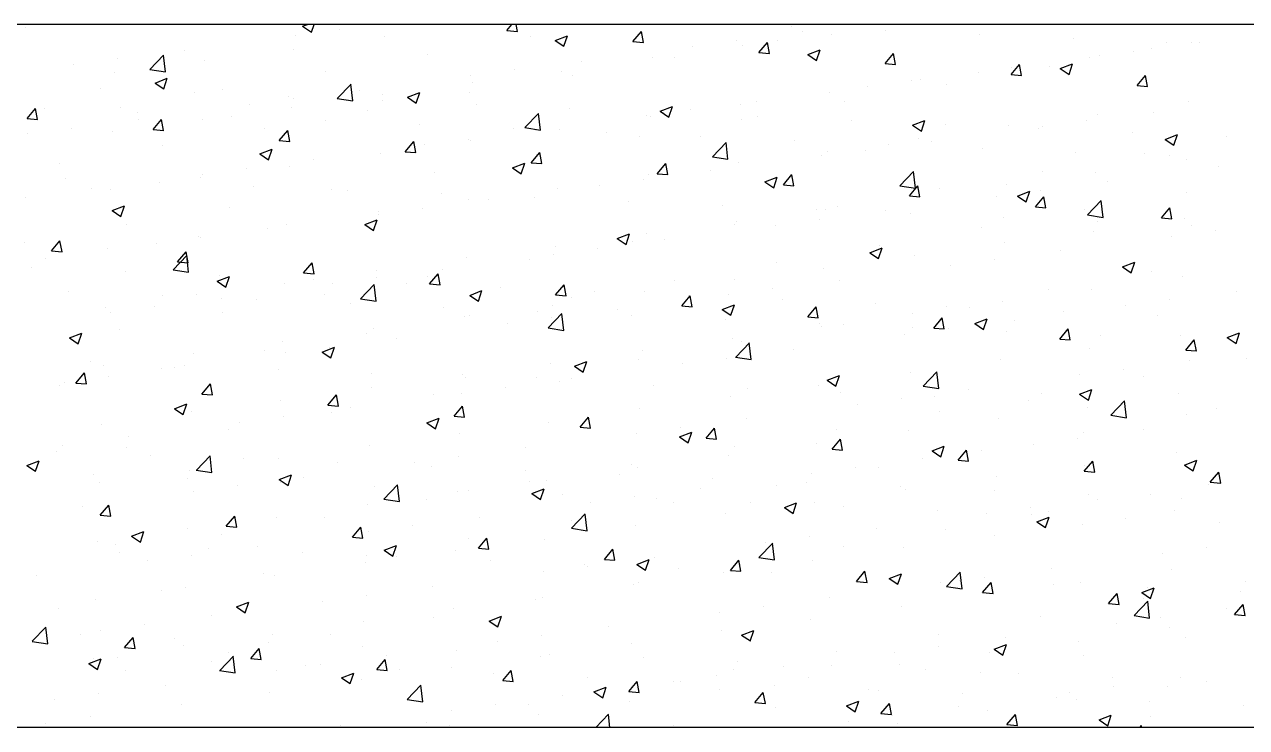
# Model space of a CAD drawing. Header units: millimetres. Extents: x 331487 to 517269, y 198509 to 399936.
# Drawn here: x 432382 to 433077, y 339696 to 340096 of the extents above; entities that cross this region are included whole.
import ezdxf

# ---------------------------------------------------------------- set-up
doc = ezdxf.new("R2010")
doc.units = ezdxf.units.MM
doc.header["$MEASUREMENT"] = 0
doc.layers.add('COLUMN', color=6, linetype='Continuous')

msp = doc.modelspace()

# ---------------------------------------------------------------- linework, layer by layer
at = {"layer": 'COLUMN'}
for p, q in [((448979.83, 340095.96), (420204.35, 340095.96)), ((448984.26, 339695.96), (420604.35, 339695.96))]:
    msp.add_line(p, q, dxfattribs=at)
at = {"layer": 'COLUMN', "color": 2, "linetype": 'Continuous'}
for p, q in [((432382.26, 340094.15), (432382.26, 340094.15)), ((432540.11, 340094.89), (432542.9, 340095.96)), ((432540.11, 340094.89), (432545.09, 340091.53)), ((432545.08, 340091.53), (432546.57, 340095.96)), ((432561.03, 340092.99), (432561.03, 340092.99)), ((432656.34, 340092.52), (432659.22, 340095.96)), ((432656.34, 340092.52), (432662.32, 340092)), ((432662.32, 340092), (432661.59, 340095.96)), ((432728.07, 340086.25), (432732.89, 340091.99)), ((432734.04, 340085.72), (432732.89, 340091.99)), ((432818.43, 340094.68), (432818.43, 340094.68)), ((432824.72, 340091.72), (432824.72, 340091.72)), ((432841.2, 340090.39), (432841.2, 340090.39)), ((432871.81, 340092.43), (432871.81, 340092.43)), ((432925.19, 340090.17), (432925.19, 340090.17)), ((432535.99, 340089.69), (432535.99, 340089.69)), ((432586.77, 340089.3), (432586.77, 340089.3)), ((432669.56, 340088.96), (432669.56, 340088.96)), ((432683.82, 340086.88), (432690.83, 340089.57)), ((432683.82, 340086.88), (432688.8, 340083.53)), ((432688.79, 340083.52), (432690.82, 340089.57)), ((432728.07, 340086.25), (432734.05, 340085.73)), ((432761.81, 340083.44), (432761.81, 340083.44)), ((432786.84, 340086.74), (432786.84, 340086.74)), ((432790.69, 340083.99), (432790.69, 340083.99)), ((432799.79, 340079.97), (432804.61, 340085.72)), ((432805.77, 340079.44), (432804.61, 340085.71)), ((432810.16, 340087.02), (432810.16, 340087.02)), ((432978.58, 340087.92), (432978.58, 340087.92)), ((433031.96, 340085.66), (433031.96, 340085.66)), ((433045.72, 340085.54), (433045.72, 340085.54)), ((433050.54, 340085.48), (433050.54, 340085.48)), ((432434.96, 340076.39), (432434.96, 340076.39)), ((432453.11, 340070.38), (432460.9, 340078.49)), ((432461.97, 340068.96), (432460.87, 340078.46)), ((432472.84, 340081.38), (432472.84, 340081.38)), ((432534.83, 340081.8), (432534.83, 340081.8)), ((432611.24, 340078.95), (432611.24, 340078.95)), ((432739.35, 340076.95), (432739.35, 340076.95)), ((432751.84, 340077.01), (432751.84, 340077.01)), ((432799.79, 340079.97), (432805.77, 340079.45)), ((432827.54, 340078.87), (432834.54, 340081.56)), ((432827.54, 340078.87), (432832.51, 340075.52)), ((432832.51, 340075.52), (432834.54, 340081.56)), ((432871.52, 340073.7), (432876.34, 340079.44)), ((432877.5, 340073.17), (432876.34, 340079.44)), ((432987.63, 340077.19), (432987.63, 340077.19)), ((432993.78, 340078.05), (432993.78, 340078.05)), ((433012.66, 340080.49), (433012.66, 340080.49)), ((433023.31, 340082.06), (433023.31, 340082.06)), ((432409.93, 340073.09), (432409.93, 340073.09)), ((432453.08, 340070.34), (432461.98, 340068.96)), ((432484.32, 340075.4), (432484.32, 340075.4)), ((432552.92, 340068.94), (432552.92, 340068.94)), ((432660.78, 340070.14), (432660.78, 340070.14)), ((432687.41, 340069.45), (432687.41, 340069.45)), ((432698.66, 340075.13), (432698.66, 340075.13)), ((432871.52, 340073.7), (432877.5, 340073.18)), ((432943.25, 340067.42), (432948.07, 340073.17)), ((432943.27, 340071.64), (432943.27, 340071.64)), ((432949.22, 340066.89), (432948.06, 340073.16)), ((432964.99, 340072.05), (432964.99, 340072.05)), ((432971.25, 340070.86), (432978.25, 340073.55)), ((432971.25, 340070.86), (432976.22, 340067.51)), ((432976.22, 340067.51), (432978.25, 340073.55)), ((432432.98, 340068.36), (432432.98, 340068.36)), ((432456.09, 340062.64), (432463.09, 340065.32)), ((432456.09, 340062.64), (432461.06, 340059.28)), ((432461.06, 340059.28), (432463.09, 340065.32)), ((432559.84, 340053.83), (432567.63, 340061.94)), ((432635.75, 340066.85), (432635.75, 340066.85)), ((432636.9, 340063.05), (432636.9, 340063.05)), ((432693.52, 340067), (432693.52, 340067)), ((432886.6, 340063.89), (432886.6, 340063.89)), ((432891.93, 340064.6), (432891.93, 340064.6)), ((432906.67, 340062.04), (432906.67, 340062.04)), ((432924.47, 340068.88), (432924.47, 340068.88)), ((432943.25, 340067.42), (432949.22, 340066.9)), ((433014.97, 340061.15), (433019.79, 340066.89)), ((433020.95, 340060.62), (433019.79, 340066.89)), ((432425.28, 340059.37), (432425.28, 340059.37)), ((432478.66, 340057.11), (432478.66, 340057.11)), ((432494.6, 340058.93), (432494.6, 340058.93)), ((432568.7, 340052.41), (432567.59, 340061.91)), ((432572.59, 340058.53), (432572.59, 340058.53)), ((432585.56, 340056.01), (432585.56, 340056.01)), ((432599.8, 340054.63), (432606.8, 340057.32)), ((432604.77, 340051.27), (432606.8, 340057.31)), ((432635.2, 340056.99), (432635.2, 340056.99)), ((432839.99, 340057.1), (432839.99, 340057.1)), ((432861.57, 340060.6), (432861.57, 340060.6)), ((433014.97, 340061.15), (433020.95, 340060.63)), ((432383.31, 340042.41), (432388.13, 340048.15)), ((432389.29, 340041.88), (432388.13, 340048.15)), ((432392.98, 340048.19), (432392.98, 340048.19)), ((432436.29, 340048.91), (432436.29, 340048.91)), ((432509.69, 340050.25), (432509.69, 340050.25)), ((432532.05, 340054.86), (432532.05, 340054.86)), ((432533.62, 340048.51), (432533.62, 340048.51)), ((432534.72, 340053.55), (432534.72, 340053.55)), ((432559.81, 340053.79), (432568.7, 340052.41)), ((432585.43, 340052.6), (432585.43, 340052.6)), ((432599.8, 340054.63), (432604.78, 340051.27)), ((432638.81, 340050.35), (432638.81, 340050.35)), ((432692.19, 340048.09), (432692.19, 340048.09)), ((432743.51, 340046.62), (432750.52, 340049.31)), ((432748.49, 340043.26), (432750.51, 340049.31)), ((432789.48, 340050.7), (432789.48, 340050.7)), ((432798.41, 340052.28), (432798.41, 340052.28)), ((432848.35, 340052.03), (432848.35, 340052.03)), ((433044.5, 340052.25), (433044.5, 340052.25)), ((432383.31, 340042.41), (432389.29, 340041.88)), ((432446.37, 340045.94), (432446.37, 340045.94)), ((432446.53, 340041.93), (432446.53, 340041.93)), ((432455.04, 340036.13), (432459.86, 340041.88)), ((432461.01, 340035.6), (432459.86, 340041.87)), ((432483.11, 340042.11), (432483.11, 340042.11)), ((432499.75, 340043.68), (432499.75, 340043.68)), ((432553.13, 340041.43), (432553.13, 340041.43)), ((432576.88, 340046.98), (432576.88, 340046.98)), ((432666.56, 340037.27), (432674.35, 340045.39)), ((432675.42, 340035.86), (432674.32, 340045.36)), ((432735.5, 340044), (432735.5, 340044)), ((432738.13, 340043.66), (432738.13, 340043.66)), ((432743.51, 340046.62), (432748.49, 340043.26)), ((432745.57, 340045.84), (432745.57, 340045.84)), ((432760.54, 340047.3), (432760.54, 340047.3)), ((432790.03, 340042.02), (432790.03, 340042.02)), ((432798.96, 340043.58), (432798.96, 340043.58)), ((432852.34, 340041.33), (432852.34, 340041.33)), ((432887.23, 340038.61), (432894.23, 340041.3)), ((432892.2, 340035.25), (432894.23, 340041.3)), ((432992.57, 340044.76), (432992.57, 340044.76)), ((433024.23, 340046.03), (433024.23, 340046.03)), ((432408.66, 340036.95), (432408.66, 340036.95)), ((432431.76, 340035.07), (432431.76, 340035.07)), ((432455.04, 340036.13), (432461.02, 340035.61)), ((432518.57, 340036.97), (432518.57, 340036.97)), ((432526.77, 340029.86), (432531.59, 340035.6)), ((432532.74, 340029.33), (432531.58, 340035.59)), ((432606.51, 340039.17), (432606.51, 340039.17)), ((432659.89, 340036.92), (432659.89, 340036.92)), ((432666.53, 340037.24), (432675.42, 340035.86)), ((432672.35, 340035.69), (432672.35, 340035.69)), ((432686.2, 340036.16), (432686.2, 340036.16)), ((432713.28, 340034.66), (432713.28, 340034.66)), ((432887.23, 340038.61), (432892.2, 340035.26)), ((432905.72, 340039.07), (432905.72, 340039.07)), ((432942.06, 340038.35), (432942.06, 340038.35)), ((432959.1, 340036.82), (432959.1, 340036.82)), ((432961.32, 340037.75), (432961.32, 340037.75)), ((432986.36, 340041.05), (432986.36, 340041.05)), ((433012.49, 340034.56), (433012.49, 340034.56)), ((432383.62, 340033.65), (432383.62, 340033.65)), ((432526.77, 340029.86), (432532.74, 340029.33)), ((432598.49, 340023.58), (432603.31, 340029.33)), ((432604.47, 340023.05), (432603.31, 340029.32)), ((432609.44, 340027.4), (432609.44, 340027.4)), ((432634.48, 340030.7), (432634.48, 340030.7)), ((432635.69, 340029.76), (432635.69, 340029.76)), ((432731.71, 340032), (432731.71, 340032)), ((432766.66, 340032.41), (432766.66, 340032.41)), ((432773.29, 340020.72), (432781.08, 340028.84)), ((432782.15, 340019.31), (432781.04, 340028.8)), ((432820.04, 340030.15), (432820.04, 340030.15)), ((432873.42, 340027.89), (432873.42, 340027.89)), ((432890.71, 340031.31), (432890.71, 340031.31)), ((432898.17, 340029.44), (432898.17, 340029.44)), ((433030.94, 340030.6), (433037.94, 340033.29)), ((433030.94, 340030.6), (433035.91, 340027.25)), ((433035.91, 340027.25), (433037.94, 340033.29)), ((433065.87, 340032.3), (433065.87, 340032.3)), ((432460.25, 340026.96), (432460.25, 340026.96)), ((432515.78, 340022.37), (432522.78, 340025.06)), ((432515.78, 340022.37), (432520.75, 340019.02)), ((432520.75, 340019.02), (432522.78, 340025.06)), ((432584.34, 340022.72), (432584.34, 340022.72)), ((432598.49, 340023.58), (432604.47, 340023.06)), ((432670.22, 340017.3), (432675.04, 340023.05)), ((432673.39, 340021.99), (432673.39, 340021.99)), ((432676.19, 340016.78), (432675.04, 340023.04)), ((432773.25, 340020.69), (432782.15, 340019.31)), ((432835.26, 340021.16), (432835.26, 340021.16)), ((432838.77, 340023.82), (432838.77, 340023.82)), ((432860.29, 340024.45), (432860.29, 340024.45)), ((432926.81, 340025.64), (432926.81, 340025.64)), ((432980.19, 340023.38), (432980.19, 340023.38)), ((433019.18, 340022.39), (433019.18, 340022.39)), ((433033.57, 340021.13), (433033.57, 340021.13)), ((432401.93, 340016.95), (432401.93, 340016.95)), ((432508.41, 340014.1), (432508.41, 340014.1)), ((432532.4, 340015.22), (432532.4, 340015.22)), ((432546.29, 340019.09), (432546.29, 340019.09)), ((432659.49, 340014.37), (432666.49, 340017.05)), ((432659.49, 340014.37), (432664.47, 340011.01)), ((432664.46, 340011.01), (432666.49, 340017.05)), ((432670.22, 340017.3), (432676.19, 340016.78)), ((432741.94, 340011.03), (432746.76, 340016.77)), ((432747.92, 340010.5), (432746.76, 340016.77)), ((432788.26, 340017.41), (432788.26, 340017.41)), ((433043.29, 340018.96), (433043.29, 340018.96)), ((433061.08, 340014.91), (433061.08, 340014.91)), ((432405.39, 340008.54), (432405.39, 340008.54)), ((432481.89, 340008.82), (432481.89, 340008.82)), ((432483.38, 340010.81), (432483.38, 340010.81)), ((432615.08, 340011.98), (432615.08, 340011.98)), ((432734.23, 340007.86), (432734.23, 340007.86)), ((432736.92, 340010.37), (432736.92, 340010.37)), ((432741.94, 340011.03), (432747.92, 340010.51)), ((432772.1, 340012.84), (432772.1, 340012.84)), ((432803.21, 340006.36), (432810.21, 340009.04)), ((432803.21, 340006.36), (432808.18, 340003)), ((432808.18, 340003), (432810.2, 340009.04)), ((432813.67, 340004.75), (432818.49, 340010.5)), ((432819.64, 340004.23), (432818.49, 340010.49)), ((432880.01, 340004.17), (432887.8, 340012.29)), ((432888.87, 340002.76), (432887.77, 340012.25)), ((432960.86, 340012.38), (432960.86, 340012.38)), ((432991.35, 340011.47), (432991.35, 340011.47)), ((432997.92, 340006.59), (432997.92, 340006.59)), ((432420.22, 340002.49), (432420.22, 340002.49)), ((432430.55, 340001.78), (432430.55, 340001.78)), ((432458.77, 340006.28), (432458.77, 340006.28)), ((432512.15, 340004.03), (432512.15, 340004.03)), ((432556.76, 340001.97), (432556.76, 340001.97)), ((432565.53, 340001.77), (432565.53, 340001.77)), ((432618.91, 339999.52), (432618.91, 339999.52)), ((432684.98, 340002.87), (432684.98, 340002.87)), ((432709.2, 340004.56), (432709.2, 340004.56)), ((432813.67, 340004.75), (432819.65, 340004.23)), ((432879.98, 340004.13), (432888.87, 340002.75)), ((432885.4, 339998.48), (432890.22, 340004.22)), ((432891.37, 339997.95), (432890.21, 340004.22)), ((432902.54, 340002.37), (432902.54, 340002.37)), ((432940.84, 340005.06), (432940.84, 340005.06)), ((432946.92, 339998.35), (432953.92, 340001.04)), ((432951.89, 339994.99), (432953.92, 340001.03)), ((432960.05, 340001.61), (432960.05, 340001.61)), ((433043.14, 340000.43), (433043.14, 340000.43)), ((432382.35, 339997.51), (432382.35, 339997.51)), ((432431.76, 339990.12), (432438.76, 339992.81)), ((432436.73, 339986.77), (432438.76, 339992.81)), ((432634.47, 339996.47), (432634.47, 339996.47)), ((432646.04, 339996.25), (432646.04, 339996.25)), ((432672.3, 339997.26), (432672.3, 339997.26)), ((432725.68, 339995.01), (432725.68, 339995.01)), ((432779.06, 339992.75), (432779.06, 339992.75)), ((432885.4, 339998.48), (432891.37, 339997.96)), ((432889.5, 339998.02), (432889.5, 339998.02)), ((432935.01, 339998.31), (432935.01, 339998.31)), ((432946.92, 339998.35), (432951.89, 339994.99)), ((432957.12, 339992.2), (432961.94, 339997.95)), ((432963.1, 339991.68), (432961.94, 339997.94)), ((432986.74, 339987.62), (432994.52, 339995.74)), ((432995.6, 339986.2), (432994.49, 339995.7)), ((432431.76, 339990.12), (432436.73, 339986.77)), ((432498.44, 339991.96), (432498.44, 339991.96)), ((432583.13, 339989.43), (432583.13, 339989.43)), ((432583.13, 339987.96), (432583.13, 339987.96)), ((432608.17, 339991.26), (432608.17, 339991.26)), ((432832.44, 339990.5), (432832.44, 339990.5)), ((432837.56, 339990.53), (432837.56, 339990.53)), ((432844.22, 339992.36), (432844.22, 339992.36)), ((432871.86, 339990), (432871.86, 339990)), ((432885.83, 339988.24), (432885.83, 339988.24)), ((432939.21, 339985.98), (432939.21, 339985.98)), ((432957.12, 339992.2), (432963.1, 339991.68)), ((432984.82, 339990.42), (432984.82, 339990.42)), ((432986.7, 339987.58), (432995.6, 339986.2)), ((433028.85, 339985.93), (433033.67, 339991.67)), ((433028.85, 339985.93), (433034.82, 339985.41)), ((433034.82, 339985.4), (433033.67, 339991.67)), ((433042.07, 339985.67), (433042.07, 339985.67)), ((432440.12, 339981.95), (432440.12, 339981.95)), ((432519.98, 339979.65), (432519.98, 339979.65)), ((432531.19, 339981.93), (432531.19, 339981.93)), ((432575.47, 339982.11), (432582.47, 339984.8)), ((432575.47, 339982.11), (432580.44, 339978.76)), ((432580.44, 339978.76), (432582.47, 339984.8)), ((432785.9, 339982.35), (432785.9, 339982.35)), ((432787.05, 339984.12), (432787.05, 339984.12)), ((432808.95, 339981.72), (432808.95, 339981.72)), ((432833.99, 339985.01), (432833.99, 339985.01)), ((432926.5, 339980.41), (432926.5, 339980.41)), ((432992.59, 339983.73), (432992.59, 339983.73)), ((433045.97, 339981.47), (433045.97, 339981.47)), ((433059.8, 339978.76), (433059.8, 339978.76)), ((432381.8, 339971.94), (432381.8, 339971.94)), ((432397.19, 339967.19), (432402.01, 339972.93)), ((432403.16, 339966.66), (432402.01, 339972.93)), ((432480.68, 339975.53), (432480.68, 339975.53)), ((432482.11, 339974.66), (432482.11, 339974.66)), ((432719.18, 339974.1), (432726.18, 339976.79)), ((432719.18, 339974.1), (432724.16, 339970.75)), ((432724.15, 339970.75), (432726.18, 339976.79)), ((432727.58, 339972.34), (432727.58, 339972.34)), ((432735.7, 339977.08), (432735.7, 339977.08)), ((432745.8, 339973.4), (432745.8, 339973.4)), ((432939.62, 339971.78), (432939.62, 339971.78)), ((432990.13, 339978.18), (432990.13, 339978.18)), ((433034.77, 339975.47), (433034.77, 339975.47)), ((432397.19, 339967.19), (432403.17, 339966.66)), ((432429.33, 339968.49), (432429.33, 339968.49)), ((432457.07, 339971.37), (432457.07, 339971.37)), ((432468.91, 339960.91), (432473.74, 339966.66)), ((432474.89, 339960.38), (432473.73, 339966.65)), ((432682.89, 339965.12), (432682.89, 339965.12)), ((432683.76, 339969.59), (432683.76, 339969.59)), ((432707.92, 339968.41), (432707.92, 339968.41)), ((432862.9, 339966.1), (432869.9, 339968.78)), ((432862.9, 339966.1), (432867.87, 339962.74)), ((432867.87, 339962.74), (432869.89, 339968.78)), ((432868.18, 339970.4), (432868.18, 339970.4)), ((432888.28, 339964.73), (432888.28, 339964.73)), ((432971.61, 339967.15), (432971.61, 339967.15)), ((432393.92, 339963.05), (432393.92, 339963.05)), ((432466.37, 339956.41), (432474.16, 339964.53)), ((432468.91, 339960.91), (432474.89, 339960.39)), ((432475.23, 339955), (432474.13, 339964.5)), ((432540.64, 339954.64), (432545.46, 339960.38)), ((432546.62, 339954.11), (432545.46, 339960.38)), ((432633.25, 339963.18), (432633.25, 339963.18)), ((432669.27, 339962.33), (432669.27, 339962.33)), ((432809.86, 339960.39), (432809.86, 339960.39)), ((432908.71, 339958.87), (432908.71, 339958.87)), ((432933.74, 339962.17), (432933.74, 339962.17)), ((433006.61, 339958.09), (433013.61, 339960.77)), ((433006.61, 339958.09), (433011.58, 339954.73)), ((433011.58, 339954.73), (433013.61, 339960.77)), ((432385.91, 339957.44), (432385.91, 339957.44)), ((432439.29, 339955.18), (432439.29, 339955.18)), ((432466.34, 339956.38), (432475.23, 339955)), ((432491.45, 339949.86), (432498.45, 339952.55)), ((432492.68, 339952.93), (432492.68, 339952.93)), ((432496.42, 339946.5), (432498.45, 339952.55)), ((432540.64, 339954.64), (432546.62, 339954.11)), ((432546.06, 339950.67), (432546.06, 339950.67)), ((432581.86, 339951.82), (432581.86, 339951.82)), ((432581.91, 339956.14), (432581.91, 339956.14)), ((432610.95, 339952.32), (432610.95, 339952.32)), ((432612.37, 339948.36), (432617.19, 339954.11)), ((432618.34, 339947.83), (432617.19, 339954.1)), ((432619.73, 339956.8), (432619.73, 339956.8)), ((432785.83, 339950.83), (432785.83, 339950.83)), ((432836.34, 339957.24), (432836.34, 339957.24)), ((433023.01, 339955.43), (433023.01, 339955.43)), ((433040.86, 339952.39), (433040.86, 339952.39)), ((432407, 339944.01), (432407, 339944.01)), ((432491.45, 339949.86), (432496.42, 339946.5)), ((432529.97, 339948.65), (432529.97, 339948.65)), ((432556.83, 339948.52), (432556.83, 339948.52)), ((432573.1, 339939.86), (432580.89, 339947.98)), ((432581.96, 339938.45), (432580.85, 339947.94)), ((432599.44, 339948.42), (432599.44, 339948.42)), ((432612.37, 339948.36), (432618.34, 339947.84)), ((432635.16, 339941.85), (432642.16, 339944.54)), ((432640.13, 339938.49), (432642.16, 339944.54)), ((432652.82, 339946.16), (432652.82, 339946.16)), ((432684.09, 339942.09), (432688.91, 339947.83)), ((432690.07, 339941.56), (432688.91, 339947.83)), ((432706.21, 339943.91), (432706.21, 339943.91)), ((432734.49, 339943.79), (432734.49, 339943.79)), ((432751.55, 339950.38), (432751.55, 339950.38)), ((432807.68, 339945.57), (432807.68, 339945.57)), ((432845.55, 339950.56), (432845.55, 339950.56)), ((432964.69, 339945.42), (432964.69, 339945.42)), ((432988.92, 339944.89), (432988.92, 339944.89)), ((433071.37, 339944.31), (433071.37, 339944.31)), ((432460.38, 339941.75), (432460.38, 339941.75)), ((432479.46, 339942.24), (432479.46, 339942.24)), ((432493.67, 339940.21), (432493.67, 339940.21)), ((432513.76, 339939.5), (432513.76, 339939.5)), ((432552.63, 339942.31), (432552.63, 339942.31)), ((432567.14, 339937.24), (432567.14, 339937.24)), ((432573.06, 339939.83), (432581.96, 339938.45)), ((432635.16, 339941.85), (432640.14, 339938.5)), ((432684.09, 339942.09), (432690.07, 339941.56)), ((432693.23, 339940.37), (432693.23, 339940.37)), ((432755.82, 339935.81), (432760.64, 339941.56)), ((432759.59, 339941.65), (432759.59, 339941.65)), ((432761.79, 339935.28), (432760.64, 339941.55)), ((432782.64, 339942.27), (432782.64, 339942.27)), ((432812.97, 339939.4), (432812.97, 339939.4)), ((432866.35, 339937.14), (432866.35, 339937.14)), ((432938.41, 339938.49), (432938.41, 339938.49)), ((433033.5, 339939.32), (433033.5, 339939.32)), ((432428.12, 339935.2), (432428.12, 339935.2)), ((432430.77, 339931.93), (432430.77, 339931.93)), ((432455.8, 339935.22), (432455.8, 339935.22)), ((432494.31, 339932.3), (432494.31, 339932.3)), ((432620.53, 339934.99), (432620.53, 339934.99)), ((432632.04, 339929.89), (432632.04, 339929.89)), ((432634.91, 339930.36), (432634.91, 339930.36)), ((432673.91, 339932.73), (432673.91, 339932.73)), ((432679.82, 339923.31), (432687.61, 339931.43)), ((432682.55, 339936.3), (432682.55, 339936.3)), ((432688.68, 339921.9), (432687.58, 339931.39)), ((432719.49, 339933.96), (432719.49, 339933.96)), ((432727.29, 339930.47), (432727.29, 339930.47)), ((432755.82, 339935.81), (432761.8, 339935.29)), ((432778.87, 339933.84), (432785.88, 339936.53)), ((432778.87, 339933.84), (432783.85, 339930.49)), ((432783.84, 339930.49), (432785.87, 339936.53)), ((432827.54, 339929.54), (432832.37, 339935.28)), ((432833.52, 339929.01), (432832.36, 339935.27)), ((432887.06, 339931.44), (432887.06, 339931.44)), ((432906.37, 339935.41), (432906.37, 339935.41)), ((432919.73, 339934.89), (432919.73, 339934.89)), ((432973.12, 339932.63), (432973.12, 339932.63)), ((433008.46, 339936.03), (433008.46, 339936.03)), ((433026.5, 339930.37), (433026.5, 339930.37)), ((432580.69, 339922.85), (432580.69, 339922.85)), ((432656.58, 339925.68), (432656.58, 339925.68)), ((432679.79, 339923.27), (432688.68, 339921.89)), ((432681.62, 339928.97), (432681.62, 339928.97)), ((432780.67, 339928.22), (432780.67, 339928.22)), ((432827.54, 339929.54), (432833.52, 339929.01)), ((432834.06, 339925.96), (432834.06, 339925.96)), ((432835.12, 339923.95), (432835.12, 339923.95)), ((432848.05, 339925.4), (432848.05, 339925.4)), ((432887.44, 339923.71), (432887.44, 339923.71)), ((432899.27, 339923.26), (432904.09, 339929.01)), ((432899.27, 339923.26), (432905.25, 339922.74)), ((432905.25, 339922.73), (432904.09, 339929)), ((432922.59, 339925.83), (432929.59, 339928.52)), ((432922.59, 339925.83), (432927.56, 339922.48)), ((432927.56, 339922.48), (432929.59, 339928.52)), ((432945.31, 339927.71), (432945.31, 339927.71)), ((432407.43, 339917.61), (432414.43, 339920.29)), ((432407.43, 339917.61), (432412.4, 339914.25)), ((432412.4, 339914.25), (432414.42, 339920.29)), ((432435.99, 339922.29), (432435.99, 339922.29)), ((432576.59, 339920.35), (432576.59, 339920.35)), ((432593.43, 339917.36), (432593.43, 339917.36)), ((432784.61, 339917.55), (432784.61, 339917.55)), ((432882.4, 339919.43), (432882.4, 339919.43)), ((432907.43, 339922.73), (432907.43, 339922.73)), ((432940.82, 339921.45), (432940.82, 339921.45)), ((432971, 339916.98), (432975.82, 339922.73)), ((432971, 339916.98), (432976.97, 339916.46)), ((432976.97, 339916.46), (432975.82, 339922.72)), ((432994.2, 339919.2), (432994.2, 339919.2)), ((433039.64, 339919.1), (433039.64, 339919.1)), ((433042.72, 339910.71), (433047.54, 339916.45)), ((433048.7, 339910.18), (433047.54, 339916.45)), ((433047.58, 339916.94), (433047.58, 339916.94)), ((433066.3, 339917.82), (433073.3, 339920.51)), ((433066.3, 339917.82), (433071.27, 339914.47)), ((433071.27, 339914.47), (433073.3, 339920.51)), ((432478.24, 339908.95), (432478.24, 339908.95)), ((432518.27, 339910.34), (432518.27, 339910.34)), ((432528.75, 339915.36), (432528.75, 339915.36)), ((432530.52, 339909.08), (432530.52, 339909.08)), ((432551.14, 339909.6), (432558.14, 339912.29)), ((432551.14, 339909.6), (432556.11, 339906.24)), ((432555.55, 339912.38), (432555.55, 339912.38)), ((432556.11, 339906.24), (432558.14, 339912.28)), ((432733.27, 339910.5), (432733.27, 339910.5)), ((432786.55, 339906.76), (432794.33, 339914.88)), ((432789.74, 339915.39), (432789.74, 339915.39)), ((432795.41, 339905.34), (432794.3, 339914.84)), ((432819.25, 339911.11), (432819.25, 339911.11)), ((432987.7, 339911.6), (432987.7, 339911.6)), ((433042.72, 339910.71), (433048.7, 339910.19)), ((432419.4, 339904.35), (432419.4, 339904.35)), ((432472.78, 339902.1), (432472.78, 339902.1)), ((432681.33, 339903.01), (432681.33, 339903.01)), ((432694.85, 339901.59), (432701.85, 339904.28)), ((432699.82, 339898.23), (432701.85, 339904.28)), ((432731.42, 339905.38), (432731.42, 339905.38)), ((432756.34, 339902.83), (432756.34, 339902.83)), ((432781.37, 339906.13), (432781.37, 339906.13)), ((432786.51, 339906.72), (432795.41, 339905.34)), ((432937.19, 339905.2), (432937.19, 339905.2)), ((433045.06, 339904.87), (433045.06, 339904.87)), ((433077.2, 339905.77), (433077.2, 339905.77)), ((432411.06, 339891.97), (432415.88, 339897.71)), ((432417.04, 339891.44), (432415.88, 339897.71)), ((432426.9, 339901.91), (432426.9, 339901.91)), ((432429.49, 339895.78), (432429.49, 339895.78)), ((432459.95, 339900.33), (432459.95, 339900.33)), ((432467.37, 339900.77), (432467.37, 339900.77)), ((432526.16, 339899.84), (432526.16, 339899.84)), ((432579.55, 339897.59), (432579.55, 339897.59)), ((432630.82, 339896.6), (432630.82, 339896.6)), ((432632.93, 339895.33), (432632.93, 339895.33)), ((432673.1, 339895.37), (432673.1, 339895.37)), ((432694.85, 339901.59), (432699.83, 339898.23)), ((432838.56, 339893.58), (432845.57, 339896.27)), ((432843.54, 339890.22), (432845.56, 339896.27)), ((432885.85, 339898.16), (432885.85, 339898.16)), ((432893.27, 339890.21), (432901.06, 339898.32)), ((432902.13, 339888.79), (432901.02, 339898.29)), ((432982.16, 339896.58), (432982.16, 339896.58)), ((433007.19, 339899.88), (433007.19, 339899.88)), ((433018.88, 339895.76), (433018.88, 339895.76)), ((432401.63, 339890.32), (432401.63, 339890.32)), ((432404.46, 339892.48), (432404.46, 339892.48)), ((432411.06, 339891.97), (432417.04, 339891.44)), ((432482.79, 339885.69), (432487.61, 339891.44)), ((432488.76, 339885.16), (432487.61, 339891.43)), ((432579.48, 339889.56), (432579.48, 339889.56)), ((432655.31, 339889.53), (432655.31, 339889.53)), ((432686.31, 339893.08), (432686.31, 339893.08)), ((432693.18, 339894.52), (432693.18, 339894.52)), ((432739.69, 339890.82), (432739.69, 339890.82)), ((432793.08, 339888.57), (432793.08, 339888.57)), ((432833.91, 339890.66), (432833.91, 339890.66)), ((432838.56, 339893.58), (432843.54, 339890.23)), ((432893.24, 339890.17), (432902.13, 339888.79)), ((432919, 339888.27), (432919, 339888.27)), ((432982.28, 339885.57), (432989.28, 339888.26)), ((432987.25, 339882.22), (432989.28, 339888.26)), ((432482.79, 339885.69), (432488.77, 339885.17)), ((432527.54, 339882.07), (432527.54, 339882.07)), ((432554.52, 339879.42), (432559.34, 339885.16)), ((432560.49, 339878.89), (432559.33, 339885.16)), ((432614.78, 339885.35), (432614.78, 339885.35)), ((432630.28, 339886.24), (432630.28, 339886.24)), ((432783.4, 339884.26), (432783.4, 339884.26)), ((432846.46, 339886.31), (432846.46, 339886.31)), ((432881.13, 339883.28), (432881.13, 339883.28)), ((432899.84, 339884.05), (432899.84, 339884.05)), ((432953.22, 339881.8), (432953.22, 339881.8)), ((432960.56, 339885.75), (432960.56, 339885.75)), ((432982.28, 339885.57), (432987.25, 339882.22)), ((432999.99, 339873.65), (433007.78, 339881.77)), ((433008.85, 339872.24), (433007.75, 339881.74)), ((433038.42, 339885.81), (433038.42, 339885.81)), ((432467.12, 339877.34), (432474.12, 339880.03)), ((432467.12, 339877.34), (432472.09, 339873.99)), ((432472.09, 339873.99), (432474.11, 339880.03)), ((432477.03, 339875.66), (432477.03, 339875.66)), ((432554.52, 339879.42), (432560.49, 339878.89)), ((432556.46, 339875.34), (432556.46, 339875.34)), ((432567.12, 339877.92), (432567.12, 339877.92)), ((432626.24, 339873.14), (432631.06, 339878.89)), ((432632.22, 339872.61), (432631.06, 339878.88)), ((432732.05, 339877.22), (432732.05, 339877.22)), ((432856.09, 339879.99), (432856.09, 339879.99)), ((432902.24, 339875.74), (432902.24, 339875.74)), ((432986.49, 339878.31), (432986.49, 339878.31)), ((433006.6, 339879.54), (433006.6, 339879.54)), ((433059.99, 339877.29), (433059.99, 339877.29)), ((432425.68, 339868.62), (432425.68, 339868.62)), ((432504.21, 339869.64), (432504.21, 339869.64)), ((432529.25, 339872.94), (432529.25, 339872.94)), ((432610.83, 339869.34), (432617.83, 339872.02)), ((432610.83, 339869.34), (432615.8, 339865.98)), ((432615.8, 339865.98), (432617.83, 339872.02)), ((432626.24, 339873.14), (432632.22, 339872.62)), ((432680.12, 339869.72), (432680.12, 339869.72)), ((432697.97, 339866.87), (432702.79, 339872.61)), ((432703.94, 339866.34), (432702.79, 339872.61)), ((432792.94, 339871.67), (432792.94, 339871.67)), ((432935.98, 339871.91), (432935.98, 339871.91)), ((432999.96, 339873.62), (433008.85, 339872.24)), ((433042.84, 339873.81), (433042.84, 339873.81)), ((432441.06, 339861.33), (432441.06, 339861.33)), ((432498.14, 339865.33), (432498.14, 339865.33)), ((432629.61, 339863.32), (432629.61, 339863.32)), ((432697.97, 339866.87), (432703.94, 339866.34)), ((432730.03, 339863.39), (432730.03, 339863.39)), ((432754.54, 339861.33), (432761.54, 339864.01)), ((432754.54, 339861.33), (432759.52, 339857.97)), ((432755.07, 339866.69), (432755.07, 339866.69)), ((432759.51, 339857.97), (432761.54, 339864.01)), ((432769.69, 339860.59), (432774.51, 339866.34)), ((432769.69, 339860.59), (432775.67, 339860.07)), ((432775.67, 339860.06), (432774.51, 339866.33)), ((432843.93, 339865.73), (432843.93, 339865.73)), ((432884.63, 339864.87), (432884.63, 339864.87)), ((432980.88, 339860.44), (432980.88, 339860.44)), ((432984.52, 339863.79), (432984.52, 339863.79)), ((433018.76, 339865.43), (433018.76, 339865.43)), ((432403.19, 339856.34), (432403.19, 339856.34)), ((432439.82, 339855.32), (432439.82, 339855.32)), ((432578.26, 339856.27), (432578.26, 339856.27)), ((432666.88, 339855.08), (432666.88, 339855.08)), ((432785.61, 339855.72), (432785.61, 339855.72)), ((432832.69, 339857.37), (432832.69, 339857.37)), ((432841.42, 339854.32), (432846.24, 339860.06)), ((432841.42, 339854.32), (432847.4, 339853.79)), ((432847.39, 339853.79), (432846.24, 339860.06)), ((432898.26, 339853.32), (432905.26, 339856.01)), ((432898.26, 339853.32), (432903.23, 339849.96)), ((432903.23, 339849.96), (432905.25, 339856)), ((432913.15, 339848.04), (432917.97, 339853.79)), ((432919.12, 339847.51), (432917.96, 339853.78)), ((432926.21, 339853.78), (432926.21, 339853.78)), ((432955.85, 339857.14), (432955.85, 339857.14)), ((432383.09, 339845.09), (432390.1, 339847.78)), ((432388.06, 339841.74), (432390.09, 339847.78)), ((432399.93, 339853.25), (432399.93, 339853.25)), ((432453.31, 339851), (432453.31, 339851)), ((432479.63, 339842.45), (432487.42, 339850.57)), ((432488.49, 339841.04), (432487.39, 339850.53)), ((432506.69, 339848.74), (432506.69, 339848.74)), ((432526.32, 339848.78), (432526.32, 339848.78)), ((432560.07, 339846.49), (432560.07, 339846.49)), ((432603.97, 339846.8), (432603.97, 339846.8)), ((432629, 339850.09), (432629, 339850.09)), ((432782.18, 339850.97), (432782.18, 339850.97)), ((432892.69, 339848.83), (432892.69, 339848.83)), ((432913.15, 339848.04), (432919.12, 339847.52)), ((432984.87, 339841.77), (432989.69, 339847.51)), ((432990.85, 339841.24), (432989.69, 339847.51)), ((433037.21, 339852.52), (433037.21, 339852.52)), ((433041.97, 339845.31), (433048.97, 339848)), ((433046.94, 339841.95), (433048.97, 339848)), ((432383.09, 339845.09), (432388.07, 339841.74)), ((432421.01, 339839.82), (432421.01, 339839.82)), ((432475.81, 339842.38), (432475.81, 339842.38)), ((432479.6, 339842.41), (432488.49, 339841.04)), ((432526.81, 339837.08), (432533.81, 339839.77)), ((432531.78, 339833.73), (432533.81, 339839.77)), ((432613.45, 339844.23), (432613.45, 339844.23)), ((432666.84, 339841.98), (432666.84, 339841.98)), ((432720.22, 339839.72), (432720.22, 339839.72)), ((432727.29, 339845.71), (432727.29, 339845.71)), ((432730.84, 339843.93), (432730.84, 339843.93)), ((432829.79, 339840.55), (432829.79, 339840.55)), ((432854.82, 339843.84), (432854.82, 339843.84)), ((432867.89, 339843.77), (432867.89, 339843.77)), ((432984.87, 339841.77), (432990.85, 339841.24)), ((432985.27, 339845.02), (432985.27, 339845.02)), ((433041.97, 339845.31), (433046.94, 339841.95)), ((433056.6, 339835.49), (433061.42, 339841.24)), ((433062.57, 339834.96), (433061.42, 339841.23)), ((432424.47, 339835.33), (432424.47, 339835.33)), ((432474.39, 339837.57), (432474.39, 339837.57)), ((432502.94, 339833.49), (432502.94, 339833.49)), ((432526.81, 339837.08), (432531.78, 339833.73)), ((432527.78, 339835.31), (432527.78, 339835.31)), ((432540.81, 339838.48), (432540.81, 339838.48)), ((432581.16, 339833.06), (432581.16, 339833.06)), ((432586.35, 339825.9), (432594.14, 339834.02)), ((432595.21, 339824.48), (432594.11, 339833.98)), ((432668.97, 339835.7), (432668.97, 339835.7)), ((432678.9, 339836.43), (432678.9, 339836.43)), ((432773.6, 339837.47), (432773.6, 339837.47)), ((432809.57, 339833.76), (432809.57, 339833.76)), ((432826.98, 339835.21), (432826.98, 339835.21)), ((432880.37, 339832.95), (432880.37, 339832.95)), ((432934.76, 339838.62), (432934.76, 339838.62)), ((433055.6, 339834.3), (433055.6, 339834.3)), ((433056.6, 339835.49), (433062.57, 339834.97)), ((432477.91, 339830.2), (432477.91, 339830.2)), ((432586.32, 339825.86), (432595.22, 339824.48)), ((432610.65, 339825.69), (432610.65, 339825.69)), ((432628.39, 339830.03), (432628.39, 339830.03)), ((432634.54, 339830.8), (432634.54, 339830.8)), ((432670.52, 339829.07), (432677.52, 339831.76)), ((432670.52, 339829.07), (432675.49, 339825.72)), ((432675.49, 339825.72), (432677.52, 339831.76)), ((432687.92, 339828.54), (432687.92, 339828.54)), ((432728.76, 339827.25), (432728.76, 339827.25)), ((432741.3, 339826.29), (432741.3, 339826.29)), ((432766.63, 339832.23), (432766.63, 339832.23)), ((432883.42, 339831.58), (432883.42, 339831.58)), ((432933.75, 339830.7), (432933.75, 339830.7)), ((432987.13, 339828.44), (432987.13, 339828.44)), ((432992.45, 339825.98), (432992.45, 339825.98)), ((433022.72, 339828.8), (433022.72, 339828.8)), ((433040.51, 339826.19), (433040.51, 339826.19)), ((432414.75, 339821.88), (432414.75, 339821.88)), ((432424.94, 339816.75), (432429.76, 339822.49)), ((432430.91, 339816.22), (432429.76, 339822.49)), ((432577.05, 339822.99), (432577.05, 339822.99)), ((432703.72, 339823.95), (432703.72, 339823.95)), ((432751.25, 339823.75), (432751.25, 339823.75)), ((432794.69, 339824.03), (432794.69, 339824.03)), ((432814.23, 339821.07), (432821.23, 339823.75)), ((432814.23, 339821.07), (432819.21, 339817.71)), ((432819.2, 339817.71), (432821.23, 339823.75)), ((432831.48, 339824.08), (432831.48, 339824.08)), ((432848.07, 339821.78), (432848.07, 339821.78)), ((432901.45, 339819.52), (432901.45, 339819.52)), ((432954.58, 339821), (432954.58, 339821)), ((432964.4, 339818.79), (432964.4, 339818.79)), ((433035.99, 339819.23), (433035.99, 339819.23)), ((432424.94, 339816.75), (432430.92, 339816.23)), ((432496.66, 339810.47), (432501.49, 339816.22)), ((432502.64, 339809.94), (432501.48, 339816.21)), ((432525.11, 339815.49), (432525.11, 339815.49)), ((432552.33, 339815.68), (432552.33, 339815.68)), ((432640.57, 339815.64), (432640.57, 339815.64)), ((432692.93, 339813.74), (432692.93, 339813.74)), ((432693.08, 339809.35), (432700.87, 339817.46)), ((432701.94, 339807.93), (432700.83, 339817.43)), ((432780.97, 339817.68), (432780.97, 339817.68)), ((432929.54, 339817.7), (432929.54, 339817.7)), ((432954.83, 339817.27), (432954.83, 339817.27)), ((432957.95, 339813.06), (432964.95, 339815.74)), ((432957.95, 339813.06), (432962.92, 339809.7)), ((432962.92, 339809.7), (432964.94, 339815.74)), ((432984.05, 339811.73), (432984.05, 339811.73)), ((433008.22, 339815.01), (433008.22, 339815.01)), ((433061.6, 339812.76), (433061.6, 339812.76)), ((432442.78, 339804.83), (432449.79, 339807.52)), ((432442.78, 339804.83), (432447.76, 339801.47)), ((432447.76, 339801.47), (432449.78, 339807.52)), ((432474.6, 339809.09), (432474.6, 339809.09)), ((432494.01, 339805.67), (432494.01, 339805.67)), ((432496.66, 339810.47), (432502.64, 339809.95)), ((432568.39, 339804.2), (432573.21, 339809.94)), ((432574.37, 339803.67), (432573.21, 339809.94)), ((432577.66, 339807.35), (432577.66, 339807.35)), ((432602.7, 339810.65), (432602.7, 339810.65)), ((432693.05, 339809.31), (432701.94, 339807.93)), ((432729.62, 339810.64), (432729.62, 339810.64)), ((432866.39, 339809.39), (432866.39, 339809.39)), ((432906.08, 339808.78), (432906.08, 339808.78)), ((432933.54, 339805.33), (432933.54, 339805.33)), ((432423.25, 339802.04), (432423.25, 339802.04)), ((432433.41, 339800.17), (432433.41, 339800.17)), ((432486.8, 339797.91), (432486.8, 339797.91)), ((432514.51, 339799.04), (432514.51, 339799.04)), ((432568.39, 339804.2), (432574.37, 339803.67)), ((432586.5, 339796.82), (432593.5, 339799.51)), ((432591.47, 339793.46), (432593.5, 339799.51)), ((432634.61, 339803.73), (432634.61, 339803.73)), ((432640.12, 339797.92), (432644.94, 339803.67)), ((432640.12, 339797.92), (432646.09, 339797.4)), ((432646.09, 339797.39), (432644.94, 339803.66)), ((432677.68, 339803.14), (432677.68, 339803.14)), ((432799.8, 339792.79), (432807.59, 339800.91)), ((432803.48, 339801.11), (432803.48, 339801.11)), ((432808.66, 339791.38), (432807.56, 339800.88)), ((432828.51, 339804.4), (432828.51, 339804.4)), ((432847.76, 339798.77), (432847.76, 339798.77)), ((432882.2, 339798.29), (432882.2, 339798.29)), ((433054.33, 339798.15), (433054.33, 339798.15)), ((432435.7, 339795.66), (432435.7, 339795.66)), ((432451.6, 339790.76), (432451.6, 339790.76)), ((432476.63, 339794.05), (432476.63, 339794.05)), ((432540.18, 339795.66), (432540.18, 339795.66)), ((432576.29, 339793.72), (432576.29, 339793.72)), ((432586.5, 339796.82), (432591.47, 339793.47)), ((432593.56, 339793.4), (432593.56, 339793.4)), ((432627.17, 339796.74), (432627.17, 339796.74)), ((432646.94, 339791.15), (432646.94, 339791.15)), ((432711.84, 339791.65), (432716.66, 339797.39)), ((432711.84, 339791.65), (432717.82, 339791.12)), ((432717.82, 339791.12), (432716.66, 339797.39)), ((432730.21, 339788.81), (432737.21, 339791.5)), ((432735.18, 339785.46), (432737.21, 339791.5)), ((432740.32, 339792.79), (432740.32, 339792.79)), ((432783.57, 339785.37), (432788.39, 339791.12)), ((432789.54, 339784.84), (432788.39, 339791.11)), ((432799.77, 339792.76), (432808.66, 339791.38)), ((432830.26, 339790.79), (432830.26, 339790.79)), ((433029.3, 339794.86), (433029.3, 339794.86)), ((432575.83, 339789.7), (432575.83, 339789.7)), ((432677.42, 339784.51), (432677.42, 339784.51)), ((432700.32, 339788.89), (432700.32, 339788.89)), ((432702.45, 339787.81), (432702.45, 339787.81)), ((432730.21, 339788.81), (432735.19, 339785.46)), ((432753.71, 339786.63), (432753.71, 339786.63)), ((432779.75, 339784.39), (432779.75, 339784.39)), ((432783.57, 339785.37), (432789.55, 339784.85)), ((432789.44, 339788.76), (432789.44, 339788.76)), ((432807.09, 339784.38), (432807.09, 339784.38)), ((432855.29, 339779.1), (432860.12, 339784.84)), ((432861.27, 339778.57), (432860.11, 339784.84)), ((432906.53, 339776.24), (432914.32, 339784.36)), ((432915.39, 339774.83), (432914.28, 339784.33)), ((432966.14, 339786.54), (432966.14, 339786.54)), ((433034.78, 339785.94), (433034.78, 339785.94)), ((432388.44, 339782.44), (432388.44, 339782.44)), ((432517.98, 339783.71), (432517.98, 339783.71)), ((432523.89, 339782.2), (432523.89, 339782.2)), ((432728.41, 339777.35), (432728.41, 339777.35)), ((432731.12, 339778.75), (432731.12, 339778.75)), ((432855.29, 339779.1), (432861.27, 339778.57)), ((432860.47, 339782.12), (432860.47, 339782.12)), ((432873.92, 339780.8), (432880.93, 339783.49)), ((432873.92, 339780.8), (432878.9, 339777.45)), ((432878.89, 339777.45), (432880.92, 339783.49)), ((432903.23, 339778.26), (432903.23, 339778.26)), ((432913.85, 339779.87), (432913.85, 339779.87)), ((432927.02, 339772.82), (432931.84, 339778.57)), ((432928.27, 339781.56), (432928.27, 339781.56)), ((432933, 339772.29), (432931.84, 339778.56)), ((432967.24, 339777.61), (432967.24, 339777.61)), ((432982.84, 339778.44), (432982.84, 339778.44)), ((433076.91, 339779.14), (433076.91, 339779.14)), ((432459.66, 339773.7), (432459.66, 339773.7)), ((432473.38, 339775.8), (432473.38, 339775.8)), ((432576.39, 339771.21), (432576.39, 339771.21)), ((432614.26, 339776.19), (432614.26, 339776.19)), ((432676.47, 339769.85), (432676.47, 339769.85)), ((432840.08, 339769.95), (432840.08, 339769.95)), ((432906.49, 339776.21), (432915.39, 339774.83)), ((432927.02, 339772.82), (432933, 339772.3)), ((432932.33, 339772.04), (432932.33, 339772.04)), ((432998.75, 339766.55), (433003.57, 339772.29)), ((433004.72, 339766.02), (433003.57, 339772.29)), ((433017.64, 339772.79), (433024.64, 339775.48)), ((433017.64, 339772.79), (433022.61, 339769.44)), ((433020.62, 339775.36), (433020.62, 339775.36)), ((433022.61, 339769.44), (433024.64, 339775.48)), ((433074, 339773.1), (433074, 339773.1)), ((432401.34, 339763.69), (432401.34, 339763.69)), ((432422.04, 339768.76), (432422.04, 339768.76)), ((432502.48, 339764.57), (432509.48, 339767.26)), ((432502.48, 339764.57), (432507.45, 339761.21)), ((432507.45, 339761.21), (432509.47, 339767.25)), ((432551.35, 339767.91), (432551.35, 339767.91)), ((432625.96, 339763.45), (432625.96, 339763.45)), ((432672.8, 339768.74), (432672.8, 339768.74)), ((432802.21, 339764.96), (432802.21, 339764.96)), ((432880.98, 339765), (432880.98, 339765)), ((432998.75, 339766.55), (433004.72, 339766.02)), ((433013.25, 339759.69), (433021.04, 339767.81)), ((433018.59, 339769.13), (433018.59, 339769.13)), ((433022.11, 339758.28), (433021.01, 339767.77)), ((433065.9, 339763.7), (433065.9, 339763.7)), ((433070.47, 339760.27), (433075.29, 339766.02)), ((433076.45, 339759.74), (433075.29, 339766.01)), ((432488.2, 339759.6), (432488.2, 339759.6)), ((432574.61, 339756.41), (432574.61, 339756.41)), ((432614.49, 339758.73), (432614.49, 339758.73)), ((432646.19, 339756.56), (432653.19, 339759.25)), ((432646.19, 339756.56), (432651.16, 339753.2)), ((432651.16, 339753.2), (432653.19, 339759.25)), ((432777.17, 339761.66), (432777.17, 339761.66)), ((432829.04, 339757.5), (432829.04, 339757.5)), ((432960.27, 339759.12), (432960.27, 339759.12)), ((433013.22, 339759.65), (433022.11, 339758.28)), ((433028.02, 339758.71), (433028.02, 339758.71)), ((433070.47, 339760.27), (433076.45, 339759.75)), ((432386.16, 339745.04), (432393.95, 339753.16)), ((432395.02, 339743.62), (432393.92, 339753.12)), ((432413.94, 339749.07), (432413.94, 339749.07)), ((432425.29, 339751.32), (432425.29, 339751.32)), ((432450.33, 339754.61), (432450.33, 339754.61)), ((432714.02, 339753.35), (432714.02, 339753.35)), ((432778.53, 339751.1), (432778.53, 339751.1)), ((432789.9, 339748.55), (432796.9, 339751.24)), ((432794.87, 339745.19), (432796.9, 339751.24)), ((432901.95, 339749.11), (432901.95, 339749.11)), ((433002.99, 339755.42), (433002.99, 339755.42)), ((433033.56, 339752.65), (433033.56, 339752.65)), ((432386.13, 339745), (432395.02, 339743.62)), ((432438.81, 339741.53), (432443.63, 339747.27)), ((432444.79, 339741), (432443.63, 339747.27)), ((432467.32, 339746.81), (432467.32, 339746.81)), ((432472.16, 339742.51), (432472.16, 339742.51)), ((432520.7, 339744.56), (432520.7, 339744.56)), ((432522.67, 339748.91), (432522.67, 339748.91)), ((432556.17, 339748.71), (432556.17, 339748.71)), ((432574.09, 339742.3), (432574.09, 339742.3)), ((432651.11, 339745.07), (432651.11, 339745.07)), ((432676.14, 339748.36), (432676.14, 339748.36)), ((432727.19, 339744.06), (432727.19, 339744.06)), ((432789.9, 339748.55), (432794.88, 339745.2)), ((432901.96, 339742.12), (432901.96, 339742.12)), ((432933.61, 339740.54), (432940.62, 339743.23)), ((432938.59, 339737.19), (432940.61, 339743.23)), ((432939.83, 339747.1), (432939.83, 339747.1)), ((432981.62, 339745.15), (432981.62, 339745.15)), ((433042.55, 339747.18), (433042.55, 339747.18)), ((432420.82, 339735.47), (432420.82, 339735.47)), ((432435.02, 339735.64), (432435.02, 339735.64)), ((432438.81, 339741.53), (432444.79, 339741.01)), ((432492.89, 339728.49), (432500.68, 339736.6)), ((432497.85, 339738.7), (432497.85, 339738.7)), ((432501.75, 339727.07), (432500.64, 339736.57)), ((432510.54, 339735.25), (432515.36, 339741)), ((432510.54, 339735.25), (432516.52, 339734.73)), ((432516.51, 339734.72), (432515.36, 339740.99)), ((432587.96, 339736.75), (432587.96, 339736.75)), ((432627.47, 339740.05), (432627.47, 339740.05)), ((432675.25, 339736.56), (432675.25, 339736.56)), ((432680.85, 339737.79), (432680.85, 339737.79)), ((432734.23, 339735.54), (432734.23, 339735.54)), ((432843.63, 339739.1), (432843.63, 339739.1)), ((432876.93, 339738.82), (432876.93, 339738.82)), ((432931.11, 339738.75), (432931.11, 339738.75)), ((432933.61, 339740.54), (432938.59, 339737.19)), ((432984.23, 339737.17), (432984.23, 339737.17)), ((432418.45, 339732.31), (432425.46, 339735)), ((432418.45, 339732.31), (432423.43, 339728.96)), ((432423.42, 339728.96), (432425.45, 339735)), ((432439.53, 339728.69), (432439.53, 339728.69)), ((432488.41, 339733.38), (432488.41, 339733.38)), ((432492.86, 339728.45), (432501.75, 339727.07)), ((432525.05, 339728.47), (432525.05, 339728.47)), ((432541.79, 339731.12), (432541.79, 339731.12)), ((432550.08, 339731.77), (432550.08, 339731.77)), ((432582.27, 339728.98), (432587.09, 339734.72)), ((432582.27, 339728.98), (432588.24, 339728.46)), ((432588.24, 339728.45), (432587.08, 339734.72)), ((432595.17, 339728.87), (432595.17, 339728.87)), ((432624.74, 339730.16), (432624.74, 339730.16)), ((432653.99, 339722.7), (432658.81, 339728.45)), ((432659.97, 339722.17), (432658.81, 339728.44)), ((432785.31, 339729.09), (432785.31, 339729.09)), ((432787.62, 339733.28), (432787.62, 339733.28)), ((432813.77, 339730.51), (432813.77, 339730.51)), ((432841, 339731.02), (432841, 339731.02)), ((432879.77, 339731.71), (432879.77, 339731.71)), ((432894.38, 339728.77), (432894.38, 339728.77)), ((432562.17, 339724.31), (432569.17, 339726.99)), ((432562.17, 339724.31), (432567.14, 339720.95)), ((432567.14, 339720.95), (432569.16, 339726.99)), ((432573.4, 339723.12), (432573.4, 339723.12)), ((432648.55, 339726.61), (432648.55, 339726.61)), ((432653.99, 339722.7), (432659.97, 339722.18)), ((432701.94, 339724.36), (432701.94, 339724.36)), ((432725.72, 339716.43), (432730.54, 339722.17)), ((432731.69, 339715.9), (432730.54, 339722.17)), ((432750.87, 339722.22), (432750.87, 339722.22)), ((432755.32, 339722.1), (432755.32, 339722.1)), ((432775.9, 339725.52), (432775.9, 339725.52)), ((432827.83, 339724.21), (432827.83, 339724.21)), ((432925.91, 339727.15), (432925.91, 339727.15)), ((432947.76, 339726.51), (432947.76, 339726.51)), ((433001.14, 339724.26), (433001.14, 339724.26)), ((433039.59, 339724.26), (433039.59, 339724.26)), ((433054.53, 339722), (433054.53, 339722)), ((432424.02, 339715.17), (432424.02, 339715.17)), ((432461.89, 339720.16), (432461.89, 339720.16)), ((432521.46, 339715.62), (432521.46, 339715.62)), ((432599.61, 339711.93), (432607.4, 339720.05)), ((432608.47, 339710.52), (432607.37, 339720.02)), ((432705.88, 339716.3), (432712.88, 339718.98)), ((432705.88, 339716.3), (432710.85, 339712.94)), ((432710.85, 339712.94), (432712.88, 339718.98)), ((432725.72, 339716.43), (432731.69, 339715.91)), ((432726.99, 339719.08), (432726.99, 339719.08)), ((432777.32, 339717.81), (432777.32, 339717.81)), ((432797.44, 339710.15), (432802.26, 339715.9)), ((432803.42, 339709.62), (432802.26, 339715.89)), ((432808.7, 339719.85), (432808.7, 339719.85)), ((432862.08, 339717.59), (432862.08, 339717.59)), ((432867.59, 339717.14), (432867.59, 339717.14)), ((432915.46, 339715.34), (432915.46, 339715.34)), ((432976.68, 339715.97), (432976.68, 339715.97)), ((433001.72, 339719.27), (433001.72, 339719.27)), ((433032.34, 339719.36), (433032.34, 339719.36)), ((432398.99, 339711.88), (432398.99, 339711.88)), ((432470.95, 339709.22), (432470.95, 339709.22)), ((432599.58, 339711.9), (432608.47, 339710.52)), ((432649.84, 339708.92), (432649.84, 339708.92)), ((432668.68, 339709.07), (432668.68, 339709.07)), ((432687.71, 339713.91), (432687.71, 339713.91)), ((432725.97, 339710.77), (432725.97, 339710.77)), ((432797.44, 339710.15), (432803.42, 339709.63)), ((432849.59, 339708.29), (432856.59, 339710.98)), ((432849.59, 339708.29), (432854.57, 339704.93)), ((432854.56, 339704.93), (432856.59, 339710.97)), ((432869.17, 339703.88), (432873.99, 339709.62)), ((432875.14, 339703.35), (432873.99, 339709.62)), ((432913.53, 339707.66), (432913.53, 339707.66)), ((432968.85, 339713.08), (432968.85, 339713.08)), ((432980.41, 339711.86), (432980.41, 339711.86)), ((433022.23, 339710.83), (433022.23, 339710.83)), ((433075.61, 339708.57), (433075.61, 339708.57)), ((432419.6, 339702.18), (432419.6, 339702.18)), ((432624.8, 339705.63), (432624.8, 339705.63)), ((432674.04, 339703.27), (432674.04, 339703.27)), ((432706.89, 339695.96), (432714.13, 339703.5)), ((432714.97, 339695.96), (432714.09, 339703.47)), ((432809.27, 339707.13), (432809.27, 339707.13)), ((432869.17, 339703.88), (432875.15, 339703.35)), ((432875.65, 339702.67), (432875.65, 339702.67)), ((432929.9, 339705.46), (432929.9, 339705.46)), ((432940.9, 339697.6), (432945.72, 339703.35)), ((432946.87, 339697.07), (432945.71, 339703.34)), ((432993.3, 339700.28), (433000.31, 339702.97)), ((432998.28, 339696.92), (433000.3, 339702.97)), ((433022.42, 339702.17), (433022.42, 339702.17)), ((432394.04, 339698.24), (432394.04, 339698.24)), ((432447.43, 339695.98), (432447.43, 339695.98)), ((432561.65, 339697.31), (432561.65, 339697.31)), ((432610.36, 339699.06), (432610.36, 339699.06)), ((432623.53, 339696.87), (432623.53, 339696.87)), ((432750.96, 339697.12), (432750.96, 339697.12)), ((432850.62, 339699.38), (432850.62, 339699.38)), ((432878.55, 339698.42), (432878.55, 339698.42)), ((432940.9, 339697.6), (432946.87, 339697.08)), ((432993.31, 339700.28), (432998.28, 339696.92)), ((433016.51, 339695.96), (433017.44, 339697.07)), ((433017.64, 339695.96), (433017.44, 339697.07))]:
    msp.add_line(p, q, dxfattribs=at)

doc.saveas('drawing.dxf')
